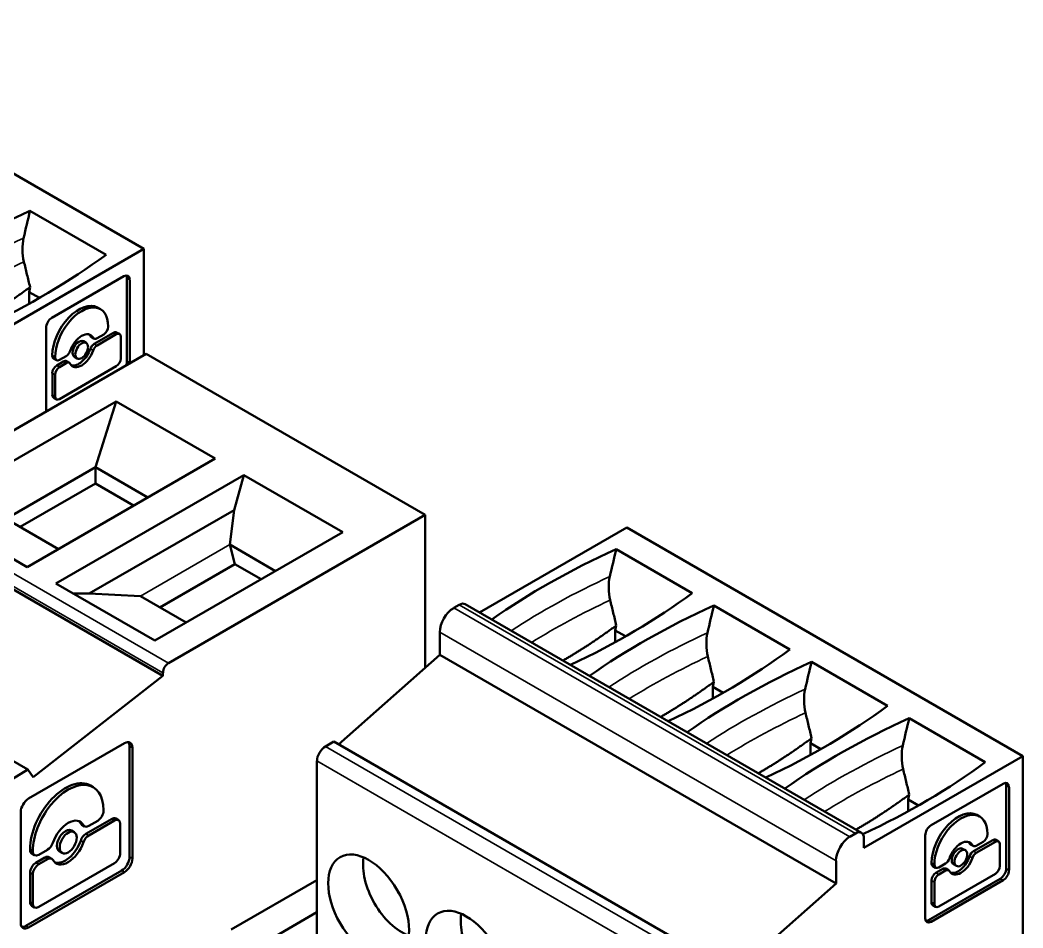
# Model space of a CAD drawing. Header units: millimetres. Extents: x 3100 to 5091, y 868 to 1900.
# Drawn here: x 4160.85 to 4186.27, y 1747.87 to 1770.88 of the extents above; entities that cross this region are included whole.
import ezdxf

# ---------------------------------------------------------------- set-up
doc = ezdxf.new("R2010")
doc.units = ezdxf.units.MM
doc.header["$LTSCALE"] = 1.8
doc.layers.add('외형선(ISO)', color=7, linetype='Continuous', lineweight=50)
doc.layers.add('좁은 외형선(ISO)', color=7, linetype='Continuous', lineweight=35)

msp = doc.modelspace()

# ---------------------------------------------------------------- linework, layer by layer
at = {"layer": '외형선(ISO)'}
for p, q in [((4153.945, 1770.885), (4163.986, 1765.088)), ((4161.103, 1766.047), (4163.031, 1764.933)), ((4159.956, 1762.761), (4163.986, 1765.088)), ((4163.986, 1765.088), (4163.986, 1762.385)), ((4161.661, 1763.337), (4163.484, 1764.389)), ((4163.562, 1764.344), (4163.562, 1762.239)), ((4163.633, 1764.303), (4163.633, 1762.198)), ((4161.08, 1763.989), (4161.106, 1764.115)), ((4161.342, 1763.839), (4161.08, 1763.989)), ((4161.08, 1763.692), (4161.08, 1763.989)), ((4162.819, 1763.596), (4162.889, 1763.555)), ((4161.511, 1760.973), (4161.511, 1763.078)), ((4163.086, 1763.109), (4163.086, 1763.12)), ((4162.655, 1762.851), (4162.726, 1762.81)), ((4162.734, 1762.678), (4163.22, 1762.959)), ((4163.291, 1762.918), (4162.805, 1762.637)), ((4162.805, 1762.818), (4162.975, 1762.916)), ((4163.3, 1762.967), (4163.37, 1762.926)), ((4163.403, 1762.301), (4163.403, 1762.854)), ((4162.457, 1762.74), (4162.528, 1762.699)), ((4157.546, 1758.667), (4164.051, 1762.422)), ((4161.671, 1762.384), (4161.671, 1762.373)), ((4161.703, 1762.301), (4161.774, 1762.26)), ((4161.741, 1762.343), (4161.741, 1762.333)), ((4161.853, 1762.268), (4162.023, 1762.366)), ((4162.229, 1762.345), (4162.3, 1762.304)), ((4171.122, 1758.34), (4164.051, 1762.422)), ((4161.782, 1762.129), (4161.952, 1762.227)), ((4162.023, 1762.186), (4161.853, 1762.088)), ((4161.853, 1761.277), (4163.291, 1762.108)), ((4162.031, 1762.234), (4162.102, 1762.194)), ((4161.671, 1761.383), (4161.671, 1761.935)), ((4161.741, 1761.894), (4161.741, 1761.342)), ((4161.703, 1761.31), (4161.774, 1761.269)), ((4163.291, 1761.215), (4158.529, 1758.466)), ((4163.291, 1761.215), (4162.761, 1759.55)), ((4165.798, 1759.767), (4163.291, 1761.215)), ((4165.798, 1759.767), (4161.037, 1757.018)), ((4160.498, 1758.244), (4162.761, 1759.55)), ((4162.761, 1759.55), (4162.761, 1759.134)), ((4162.761, 1759.55), (4164.092, 1758.782)), ((4166.523, 1759.349), (4161.762, 1756.6)), ((4166.523, 1759.349), (4166.276, 1758.461)), ((4169.031, 1757.901), (4166.523, 1759.349)), ((4160.859, 1758.036), (4162.761, 1759.134)), ((4162.761, 1759.134), (4163.731, 1758.574)), ((4158.529, 1758.466), (4161.037, 1757.018)), ((4162.608, 1756.343), (4166.276, 1758.461)), ((4166.276, 1758.461), (4166.165, 1757.585)), ((4164.475, 1754.257), (4157.404, 1758.34)), ((4160.498, 1758.244), (4161.829, 1757.475)), ((4164.617, 1754.584), (4171.122, 1758.34)), ((4171.122, 1758.34), (4171.122, 1754.471)), ((4172.496, 1755.867), (4176.226, 1758.021)), ((4176.226, 1758.021), (4186.267, 1752.224)), ((4169.031, 1757.901), (4164.27, 1755.152)), ((4166.165, 1757.585), (4167.324, 1756.916)), ((4166.165, 1757.585), (4166.296, 1757.093)), ((4175.959, 1757.469), (4177.888, 1756.356)), ((4166.296, 1757.093), (4164.394, 1755.995)), ((4166.296, 1757.093), (4166.964, 1756.707)), ((4164.27, 1755.152), (4161.762, 1756.6)), ((4162.608, 1756.343), (4162.207, 1756.343)), ((4163.902, 1756.279), (4162.608, 1756.343)), ((4163.902, 1756.279), (4165.061, 1755.609)), ((4161.046, 1751.886), (4153.975, 1755.968)), ((4171.842, 1755.98), (4171.984, 1756.061)), ((4172.134, 1756.076), (4182.175, 1750.279)), ((4178.434, 1756.041), (4180.363, 1754.927)), ((4175.936, 1755.412), (4175.962, 1755.537)), ((4175.936, 1755.115), (4175.936, 1755.412)), ((4176.198, 1755.261), (4175.936, 1755.412)), ((4171.489, 1754.796), (4171.489, 1755.367)), ((4168.923, 1752.521), (4171.489, 1754.796)), ((4181.53, 1748.999), (4171.489, 1754.796)), ((4180.909, 1754.612), (4182.837, 1753.498)), ((4161.185, 1751.688), (4164.475, 1754.257)), ((4164.475, 1754.339), (4164.475, 1754.257)), ((4178.411, 1753.983), (4178.437, 1754.108)), ((4178.411, 1753.686), (4178.411, 1753.983)), ((4178.673, 1753.832), (4178.411, 1753.983)), ((4183.384, 1753.183), (4185.312, 1752.07)), ((4180.886, 1752.554), (4180.912, 1752.68)), ((4161.068, 1751.147), (4163.499, 1752.55)), ((4163.627, 1752.476), (4163.627, 1749.669)), ((4163.698, 1752.435), (4163.698, 1749.628)), ((4168.59, 1752.469), (4168.802, 1752.591)), ((4178.843, 1746.794), (4168.802, 1752.591)), ((4181.148, 1752.403), (4180.886, 1752.554)), ((4180.886, 1752.257), (4180.886, 1752.554)), ((4168.377, 1747.366), (4168.377, 1752.101)), ((4182.237, 1749.897), (4186.267, 1752.224)), ((4186.267, 1752.224), (4186.267, 1745.692)), ((4161.046, 1751.886), (4160.651, 1751.638)), ((4161.046, 1751.886), (4161.185, 1751.688)), ((4162.636, 1751.479), (4162.706, 1751.438)), ((4183.941, 1750.473), (4185.765, 1751.525)), ((4185.843, 1751.48), (4185.843, 1749.375)), ((4185.914, 1751.439), (4185.914, 1749.334)), ((4183.361, 1751.126), (4183.387, 1751.251)), ((4183.622, 1750.975), (4183.361, 1751.126)), ((4183.361, 1750.828), (4183.361, 1751.126)), ((4162.969, 1750.857), (4162.969, 1750.843)), ((4160.869, 1747.995), (4160.869, 1750.802)), ((4162.523, 1750.255), (4163.171, 1750.63)), ((4162.594, 1750.214), (4163.242, 1750.589)), ((4162.82, 1750.585), (4162.594, 1750.455)), ((4163.277, 1750.64), (4163.347, 1750.599)), ((4185.1, 1750.732), (4185.17, 1750.691)), ((4162.154, 1750.338), (4162.225, 1750.297)), ((4162.418, 1750.485), (4162.488, 1750.444)), ((4163.391, 1750.503), (4163.391, 1749.766)), ((4181.883, 1750.182), (4182.025, 1750.264)), ((4182.237, 1750.142), (4182.237, 1749.897)), ((4183.792, 1748.109), (4183.792, 1750.214)), ((4185.015, 1749.814), (4185.501, 1750.095)), ((4185.572, 1750.054), (4185.086, 1749.774)), ((4185.086, 1749.954), (4185.256, 1750.052)), ((4185.367, 1750.245), (4185.367, 1750.256)), ((4185.58, 1750.103), (4185.651, 1750.062)), ((4161.105, 1749.863), (4161.105, 1749.849)), ((4161.176, 1749.808), (4161.176, 1749.822)), ((4161.551, 1749.852), (4161.325, 1749.722)), ((4161.849, 1749.811), (4161.92, 1749.77)), ((4184.738, 1749.876), (4184.809, 1749.836)), ((4184.936, 1749.987), (4185.007, 1749.946)), ((4185.684, 1749.437), (4185.684, 1749.99)), ((4161.149, 1749.752), (4161.219, 1749.711)), ((4161.254, 1749.523), (4161.48, 1749.653)), ((4161.325, 1749.482), (4161.551, 1749.612)), ((4161.586, 1749.664), (4161.656, 1749.623)), ((4181.53, 1748.999), (4181.53, 1749.57)), ((4160.997, 1747.921), (4163.428, 1749.325)), ((4163.242, 1749.508), (4161.325, 1748.401)), ((4183.952, 1749.52), (4183.952, 1749.509)), ((4183.984, 1749.437), (4184.055, 1749.396)), ((4184.022, 1749.479), (4184.022, 1749.469)), ((4184.063, 1749.265), (4184.233, 1749.363)), ((4184.134, 1749.404), (4184.304, 1749.502)), ((4184.304, 1749.322), (4184.134, 1749.224)), ((4184.312, 1749.371), (4184.383, 1749.33)), ((4184.51, 1749.481), (4184.581, 1749.44)), ((4163.499, 1749.284), (4161.068, 1747.881)), ((4161.105, 1748.528), (4161.105, 1749.264)), ((4161.176, 1748.487), (4161.176, 1749.224)), ((4166.203, 1747.825), (4168.377, 1749.08)), ((4183.871, 1748.064), (4185.694, 1749.117)), ((4185.765, 1749.076), (4183.941, 1748.023)), ((4183.952, 1748.519), (4183.952, 1749.071)), ((4184.134, 1748.413), (4185.572, 1749.244)), ((4170.363, 1748.904), (4170.455, 1748.744)), ((4178.843, 1746.616), (4181.53, 1748.999)), ((4184.022, 1749.03), (4184.022, 1748.478)), ((4161.149, 1748.431), (4161.219, 1748.39)), ((4183.984, 1748.446), (4184.055, 1748.406)), ((4168.377, 1748.264), (4166.327, 1747.08))]:
    msp.add_line(p, q, dxfattribs=at)
for centre, major_axis, ratio, start_param, end_param in [((4173.433, 1756.955), (-20, 0), 0.57735, 5.376697, 5.59774), ((4173.433, 1749.594), (-13.016, -69.532), 0.218386, 4.514556, 4.524759), ((4161.655, 1764.943), (-0.213, 0.99), 0.718086, 0.992119, 1.603505), ((4147.284, 1772.052), (20, 0), 0.57735, 5.396921, 5.618878), ((4163.484, 1764.217), (0.105, 0.183), 0.57735, 5.497787, 7.068583), ((4163.413, 1764.258), (0.105, 0.183), 0.57735, 5.497787, 5.941106), ((4162.343, 1762.772), (0.476, 0.824), 0.57735, 0, 2.356194), ((4162.414, 1762.731), (0.476, 0.824), 0.57735, 5.497787, 8.63938), ((4161.661, 1763.164), (-0.105, -0.183), 0.57735, 3.926991, 5.497787), ((4162.975, 1763.045), (0.079, 0.137), 0.57735, 3.926991, 5.497787), ((4162.414, 1762.502), (0.228, 0.396), 0.57735, 5.949564, 8.187603), ((4162.343, 1762.543), (0.114, 0.198), 0.57735, 0, 3.141593), ((4162.343, 1762.543), (0.228, 0.396), 0.57735, 5.949564, 6.127739), ((4162.734, 1762.988), (-0.079, -0.137), 0.57735, 5.949564, 6.283185), ((4162.805, 1762.947), (-0.079, -0.137), 0.57735, 5.949564, 7.068583), ((4163.22, 1762.83), (0.079, 0.137), 0.57735, 0, 0.785398), ((4163.291, 1762.789), (0.079, 0.137), 0.57735, 5.497787, 7.068583), ((4162.414, 1762.502), (-0.228, -0.396), 0.57735, 5.949564, 8.187603), ((4162.343, 1762.543), (-0.228, -0.396), 0.57735, 0.155447, 1.904417), ((4162.734, 1762.549), (-0.079, -0.137), 0.57735, 3.926991, 5.04601), ((4162.805, 1762.508), (-0.079, -0.137), 0.57735, 3.926991, 5.04601), ((4161.782, 1762.438), (-0.079, -0.137), 0.57735, 5.497787, 6.283185), ((4161.853, 1762.397), (-0.079, -0.137), 0.57735, 5.497787, 7.068583), ((4162.023, 1762.495), (0.079, 0.137), 0.57735, 3.926991, 5.04601), ((4163.291, 1762.237), (0.079, 0.137), 0.57735, 3.926991, 5.497787), ((4161.782, 1762), (-0.079, -0.137), 0.57735, 3.926991, 5.497787), ((4161.853, 1761.959), (-0.079, -0.137), 0.57735, 3.926991, 5.497787), ((4161.952, 1762.098), (0.079, 0.137), 0.57735, 0, 0.785398), ((4162.023, 1762.057), (0.079, 0.137), 0.57735, 5.949564, 7.068583), ((4163.413, 1762.153), (0.105, 0.183), 0.57735, 4.887569, 5.497787), ((4163.484, 1762.112), (0.105, 0.183), 0.57735, 5.398973, 5.497787), ((4161.782, 1761.447), (-0.079, -0.137), 0.57735, 5.497787, 6.283185), ((4161.853, 1761.406), (-0.079, -0.137), 0.57735, 5.497787, 7.068583), ((4161.661, 1761.059), (-0.105, -0.183), 0.57735, 5.497787, 5.596602), ((4188.29, 1748.378), (-20, 0), 0.57735, 5.376697, 5.59774), ((4188.29, 1741.016), (-13.016, -69.532), 0.218386, 4.514556, 4.524759), ((4176.511, 1756.366), (-0.213, 0.99), 0.718086, 0.992119, 1.603505), ((4162.141, 1763.475), (20, 0), 0.57735, 5.397834, 5.618878), ((4171.842, 1755.571), (-0.25, -0.433), 0.57735, 3.926991, 5.497787), ((4171.984, 1755.816), (0.15, 0.26), 0.57735, 0, 0.785398), ((4190.764, 1746.949), (-20, 0), 0.57735, 5.376697, 5.59774), ((4190.764, 1739.587), (-13.016, -69.532), 0.218386, 4.514556, 4.524759), ((4178.986, 1754.937), (-0.213, 0.99), 0.718086, 0.992119, 1.603505), ((4164.616, 1762.046), (20, 0), 0.57735, 5.397834, 5.618878), ((4164.617, 1754.421), (-0.1, -0.173), 0.57735, 3.926991, 5.497787), ((4193.239, 1745.52), (-20, 0), 0.57735, 5.376697, 5.59774), ((4193.239, 1738.159), (-13.016, -69.532), 0.218386, 4.514556, 4.524759), ((4181.461, 1753.508), (-0.213, 0.99), 0.718086, 0.992119, 1.603505), ((4167.091, 1760.617), (20, 0), 0.57735, 5.397834, 5.618878), ((4195.714, 1744.091), (-20, 0), 0.57735, 5.376697, 5.59774), ((4195.714, 1736.73), (-13.016, -69.532), 0.218386, 4.514556, 4.524759), ((4163.499, 1752.321), (0.141, 0.243), 0.57735, 5.497787, 7.068583), ((4163.428, 1752.361), (0.141, 0.243), 0.57735, 5.497787, 6.028868), ((4168.59, 1752.224), (-0.15, -0.26), 0.57735, 3.926991, 5.497787), ((4183.936, 1752.079), (-0.213, 0.99), 0.718086, 0.992119, 1.603505), ((4169.565, 1759.188), (20, 0), 0.57735, 5.396921, 5.618878), ((4162.002, 1750.38), (0.634, 1.098), 0.57735, 0, 2.356194), ((4162.072, 1750.339), (0.634, 1.098), 0.57735, 5.497787, 8.63938), ((4185.765, 1751.353), (0.105, 0.183), 0.57735, 5.497787, 7.068583), ((4185.694, 1751.394), (0.105, 0.183), 0.57735, 5.497787, 5.941106), ((4161.068, 1750.917), (-0.141, -0.243), 0.57735, 3.926991, 5.497787), ((4162.82, 1750.757), (0.105, 0.183), 0.57735, 3.926991, 5.497787), ((4184.624, 1749.908), (0.476, 0.824), 0.57735, 0, 2.356194), ((4184.695, 1749.867), (0.476, 0.824), 0.57735, 5.497787, 8.63938), ((4162.072, 1750.033), (0.304, 0.527), 0.57735, 5.949564, 8.187603), ((4162.002, 1750.074), (0.304, 0.527), 0.57735, 5.949564, 6.166807), ((4163.171, 1750.457), (0.105, 0.183), 0.57735, 0, 0.785398), ((4163.242, 1750.417), (0.105, 0.183), 0.57735, 5.497787, 7.068583), ((4162.002, 1750.074), (0.152, 0.264), 0.57735, 0, 3.141593), ((4162.523, 1750.668), (-0.105, -0.183), 0.57735, 5.949564, 6.283185), ((4162.594, 1750.627), (-0.105, -0.183), 0.57735, 5.949564, 7.068583), ((4182.025, 1750.019), (0.15, 0.26), 0.57735, 5.497787, 7.068583), ((4183.941, 1750.301), (-0.105, -0.183), 0.57735, 3.926991, 5.497787), ((4162.002, 1750.074), (-0.304, -0.527), 0.57735, 0.116379, 1.904417), ((4162.523, 1750.083), (-0.105, -0.183), 0.57735, 3.926991, 5.04601), ((4162.594, 1750.042), (-0.105, -0.183), 0.57735, 3.926991, 5.04601), ((4181.883, 1749.774), (-0.25, -0.433), 0.57735, 3.926991, 5.497787), ((4184.695, 1749.638), (0.228, 0.396), 0.57735, 5.949564, 8.187603), ((4185.256, 1750.181), (0.079, 0.137), 0.57735, 3.926991, 5.497787), ((4185.501, 1749.966), (0.079, 0.137), 0.57735, 0, 0.785398), ((4185.572, 1749.925), (0.079, 0.137), 0.57735, 5.497787, 7.068583), ((4161.254, 1749.935), (-0.105, -0.183), 0.57735, 5.497787, 6.283185), ((4161.325, 1749.894), (-0.105, -0.183), 0.57735, 5.497787, 7.068583), ((4161.551, 1750.025), (0.105, 0.183), 0.57735, 3.926991, 5.04601), ((4162.072, 1750.033), (-0.304, -0.527), 0.57735, 5.949564, 8.187603), ((4184.624, 1749.679), (0.114, 0.198), 0.57735, 0, 3.141593), ((4184.624, 1749.679), (0.228, 0.396), 0.57735, 5.949564, 6.127739), ((4185.015, 1750.124), (-0.079, -0.137), 0.57735, 5.949564, 6.283185), ((4185.015, 1749.685), (-0.079, -0.137), 0.57735, 3.926991, 5.04601), ((4185.086, 1750.083), (-0.079, -0.137), 0.57735, 5.949564, 7.068583), ((4161.48, 1749.481), (0.105, 0.183), 0.57735, 0, 0.785398), ((4161.551, 1749.44), (0.105, 0.183), 0.57735, 5.949564, 7.068583), ((4163.242, 1749.68), (0.105, 0.183), 0.57735, 3.926991, 5.497787), ((4163.428, 1749.554), (0.141, 0.243), 0.57735, 3.926991, 5.497787), ((4163.499, 1749.514), (0.141, 0.243), 0.57735, 3.926991, 5.497787), ((4170.534, 1748.896), (-0.7, 1.212), 0.57735, 0.613952, 2.52764), ((4184.304, 1749.631), (0.079, 0.137), 0.57735, 3.926991, 5.04601), ((4184.695, 1749.638), (-0.228, -0.396), 0.57735, 5.949564, 8.187603), ((4184.624, 1749.679), (-0.228, -0.396), 0.57735, 0.155447, 1.904417), ((4185.086, 1749.644), (-0.079, -0.137), 0.57735, 3.926991, 5.04601), ((4161.254, 1749.35), (-0.105, -0.183), 0.57735, 3.926991, 5.497787), ((4161.325, 1749.31), (-0.105, -0.183), 0.57735, 3.926991, 5.497787), ((4184.063, 1749.574), (-0.079, -0.137), 0.57735, 5.497787, 6.283185), ((4184.134, 1749.533), (-0.079, -0.137), 0.57735, 5.497787, 7.068583), ((4184.233, 1749.234), (0.079, 0.137), 0.57735, 0, 0.785398), ((4184.304, 1749.193), (0.079, 0.137), 0.57735, 5.949564, 7.068583), ((4185.572, 1749.373), (0.079, 0.137), 0.57735, 3.926991, 5.497787), ((4185.694, 1749.289), (0.105, 0.183), 0.57735, 3.926991, 5.497787), ((4185.765, 1749.248), (0.105, 0.183), 0.57735, 3.926991, 5.497787), ((4184.063, 1749.136), (-0.079, -0.137), 0.57735, 3.926991, 5.497787), ((4184.134, 1749.095), (-0.079, -0.137), 0.57735, 3.926991, 5.497787), ((4161.254, 1748.614), (-0.105, -0.183), 0.57735, 5.497787, 6.283185), ((4161.325, 1748.573), (-0.105, -0.183), 0.57735, 5.497787, 7.068583), ((4184.063, 1748.583), (-0.079, -0.137), 0.57735, 5.497787, 6.283185), ((4184.134, 1748.542), (-0.079, -0.137), 0.57735, 5.497787, 7.068583), ((4173.009, 1747.468), (-0.7, 1.212), 0.57735, 0.613952, 2.52764), ((4183.941, 1748.195), (-0.105, -0.183), 0.57735, 5.497787, 7.068583), ((4183.871, 1748.236), (-0.105, -0.183), 0.57735, 0.342079, 0.785398), ((4161.068, 1748.11), (-0.141, -0.243), 0.57735, 5.497787, 7.068583), ((4160.997, 1748.151), (-0.141, -0.243), 0.57735, 0.254317, 0.785398)]:
    msp.add_ellipse(centre, major_axis=major_axis, ratio=ratio, start_param=start_param, end_param=end_param, dxfattribs=at)
for centre, major_axis in [((4162.414, 1762.502), (-0.114, -0.198)), ((4162.072, 1750.033), (-0.152, -0.264)), ((4169.686, 1748.407), (-0.725, 1.256)), ((4184.695, 1749.638), (-0.114, -0.198)), ((4172.16, 1746.978), (-0.725, 1.256))]:
    msp.add_ellipse(centre, major_axis=major_axis, ratio=0.57735, dxfattribs=at)
for points in [[(4160.951, 1764.758), (4160.964, 1764.704), (4160.977, 1764.65), (4160.99, 1764.597), (4161.003, 1764.543), (4161.016, 1764.49), (4161.028, 1764.436), (4161.041, 1764.382), (4161.054, 1764.329), (4161.067, 1764.275), (4161.08, 1764.222), (4161.093, 1764.168), (4161.106, 1764.115)], [(4175.808, 1756.18), (4175.82, 1756.127), (4175.833, 1756.073), (4175.846, 1756.019), (4175.859, 1755.966), (4175.872, 1755.912), (4175.885, 1755.859), (4175.898, 1755.805), (4175.911, 1755.752), (4175.923, 1755.698), (4175.936, 1755.644), (4175.949, 1755.591), (4175.962, 1755.537)], [(4178.282, 1754.751), (4178.295, 1754.698), (4178.308, 1754.644), (4178.321, 1754.591), (4178.334, 1754.537), (4178.347, 1754.483), (4178.36, 1754.43), (4178.372, 1754.376), (4178.385, 1754.323), (4178.398, 1754.269), (4178.411, 1754.216), (4178.424, 1754.162), (4178.437, 1754.108)], [(4180.757, 1753.322), (4180.77, 1753.269), (4180.783, 1753.215), (4180.796, 1753.162), (4180.809, 1753.108), (4180.822, 1753.055), (4180.834, 1753.001), (4180.847, 1752.947), (4180.86, 1752.894), (4180.873, 1752.84), (4180.886, 1752.787), (4180.899, 1752.733), (4180.912, 1752.68)], [(4183.232, 1751.894), (4183.245, 1751.84), (4183.258, 1751.786), (4183.271, 1751.733), (4183.284, 1751.679), (4183.296, 1751.626), (4183.309, 1751.572), (4183.322, 1751.519), (4183.335, 1751.465), (4183.348, 1751.411), (4183.361, 1751.358), (4183.374, 1751.304), (4183.387, 1751.251)]]:
    msp.add_open_spline(points, degree=3, knots=[27.3487746, 27.3487746, 27.3487746, 27.3487746, 27.5141397, 27.5141397, 27.5141397, 27.6795053, 27.6795053, 27.6795053, 27.8448716, 27.8448716, 27.8448716, 28.0102384, 28.0102384, 28.0102384, 28.0102384], dxfattribs=at)
for points in [[(4161.106, 1764.115), (4160.428, 1763.613), (4159.754, 1763.224)], [(4175.962, 1755.537), (4175.284, 1755.036), (4174.61, 1754.646)], [(4178.437, 1754.108), (4177.759, 1753.607), (4177.085, 1753.217)], [(4180.912, 1752.68), (4180.234, 1752.178), (4179.56, 1751.789)], [(4183.387, 1751.251), (4182.709, 1750.749), (4182.035, 1750.36)]]:
    msp.add_rational_spline(points, [1.02770253116, 1.03021040397, 1.03021599738], degree=2, dxfattribs=at)
at = {"layer": '좁은 외형선(ISO)'}
for p, q in [((4163.633, 1764.303), (4163.562, 1764.344)), ((4162.704, 1762.832), (4162.634, 1762.873)), ((4163.22, 1762.959), (4163.291, 1762.918)), ((4162.704, 1762.507), (4162.634, 1762.547)), ((4162.734, 1762.678), (4162.805, 1762.637)), ((4161.741, 1762.343), (4161.671, 1762.384)), ((4161.741, 1762.333), (4161.671, 1762.373)), ((4161.782, 1762.129), (4161.853, 1762.088)), ((4161.952, 1762.227), (4162.023, 1762.186)), ((4163.633, 1762.198), (4163.562, 1762.239)), ((4161.741, 1761.894), (4161.671, 1761.935)), ((4161.741, 1761.342), (4161.671, 1761.383)), ((4157.546, 1758.667), (4164.617, 1754.584)), ((4157.404, 1758.422), (4164.475, 1754.339)), ((4166.165, 1757.585), (4163.902, 1756.279)), ((4171.842, 1755.98), (4181.883, 1750.182)), ((4171.984, 1756.061), (4182.025, 1750.264)), ((4181.53, 1749.57), (4171.489, 1755.367)), ((4163.698, 1752.435), (4163.627, 1752.476)), ((4178.631, 1746.672), (4168.59, 1752.469)), ((4178.418, 1746.304), (4168.377, 1752.101)), ((4185.914, 1751.439), (4185.843, 1751.48)), ((4163.171, 1750.63), (4163.242, 1750.589)), ((4162.46, 1750.474), (4162.389, 1750.515)), ((4162.46, 1750.04), (4162.389, 1750.081)), ((4162.523, 1750.255), (4162.594, 1750.214)), ((4185.501, 1750.095), (4185.572, 1750.054)), ((4161.176, 1749.822), (4161.105, 1749.863)), ((4161.176, 1749.808), (4161.105, 1749.849)), ((4184.985, 1749.968), (4184.915, 1750.009)), ((4185.015, 1749.814), (4185.086, 1749.774)), ((4161.48, 1749.653), (4161.551, 1749.612)), ((4163.698, 1749.628), (4163.627, 1749.669)), ((4184.985, 1749.643), (4184.915, 1749.684)), ((4161.254, 1749.523), (4161.325, 1749.482)), ((4163.428, 1749.325), (4163.499, 1749.284)), ((4184.022, 1749.479), (4183.952, 1749.52)), ((4184.022, 1749.469), (4183.952, 1749.509)), ((4184.233, 1749.363), (4184.304, 1749.322)), ((4185.914, 1749.334), (4185.843, 1749.375)), ((4161.176, 1749.224), (4161.105, 1749.264)), ((4184.022, 1749.03), (4183.952, 1749.071)), ((4184.063, 1749.265), (4184.134, 1749.224)), ((4185.694, 1749.117), (4185.765, 1749.076)), ((4161.176, 1748.487), (4161.105, 1748.528)), ((4184.022, 1748.478), (4183.952, 1748.519)), ((4183.871, 1748.064), (4183.941, 1748.023)), ((4160.997, 1747.921), (4161.068, 1747.881))]:
    msp.add_line(p, q, dxfattribs=at)
for centre, major_axis, start_param, end_param in [((4173.433, 1756.338), (-20, 0), 5.386899, 5.559793), ((4173.433, 1755.869), (-19.819, 0), 5.393683, 5.531385), ((4188.29, 1747.76), (-20, 0), 5.386899, 5.559793), ((4188.29, 1747.292), (-19.819, 0), 5.393683, 5.531385), ((4190.764, 1746.332), (-20, 0), 5.386899, 5.559793), ((4190.764, 1745.863), (-19.819, 0), 5.393683, 5.531385), ((4193.239, 1744.903), (-20, 0), 5.386899, 5.559793), ((4193.239, 1744.434), (-19.819, 0), 5.393683, 5.531385), ((4195.714, 1743.474), (-20, 0), 5.386899, 5.559793), ((4195.714, 1743.005), (-19.819, 0), 5.393683, 5.531385)]:
    msp.add_ellipse(centre, major_axis=major_axis, ratio=0.57735, start_param=start_param, end_param=end_param, dxfattribs=at)

doc.saveas('drawing.dxf')
